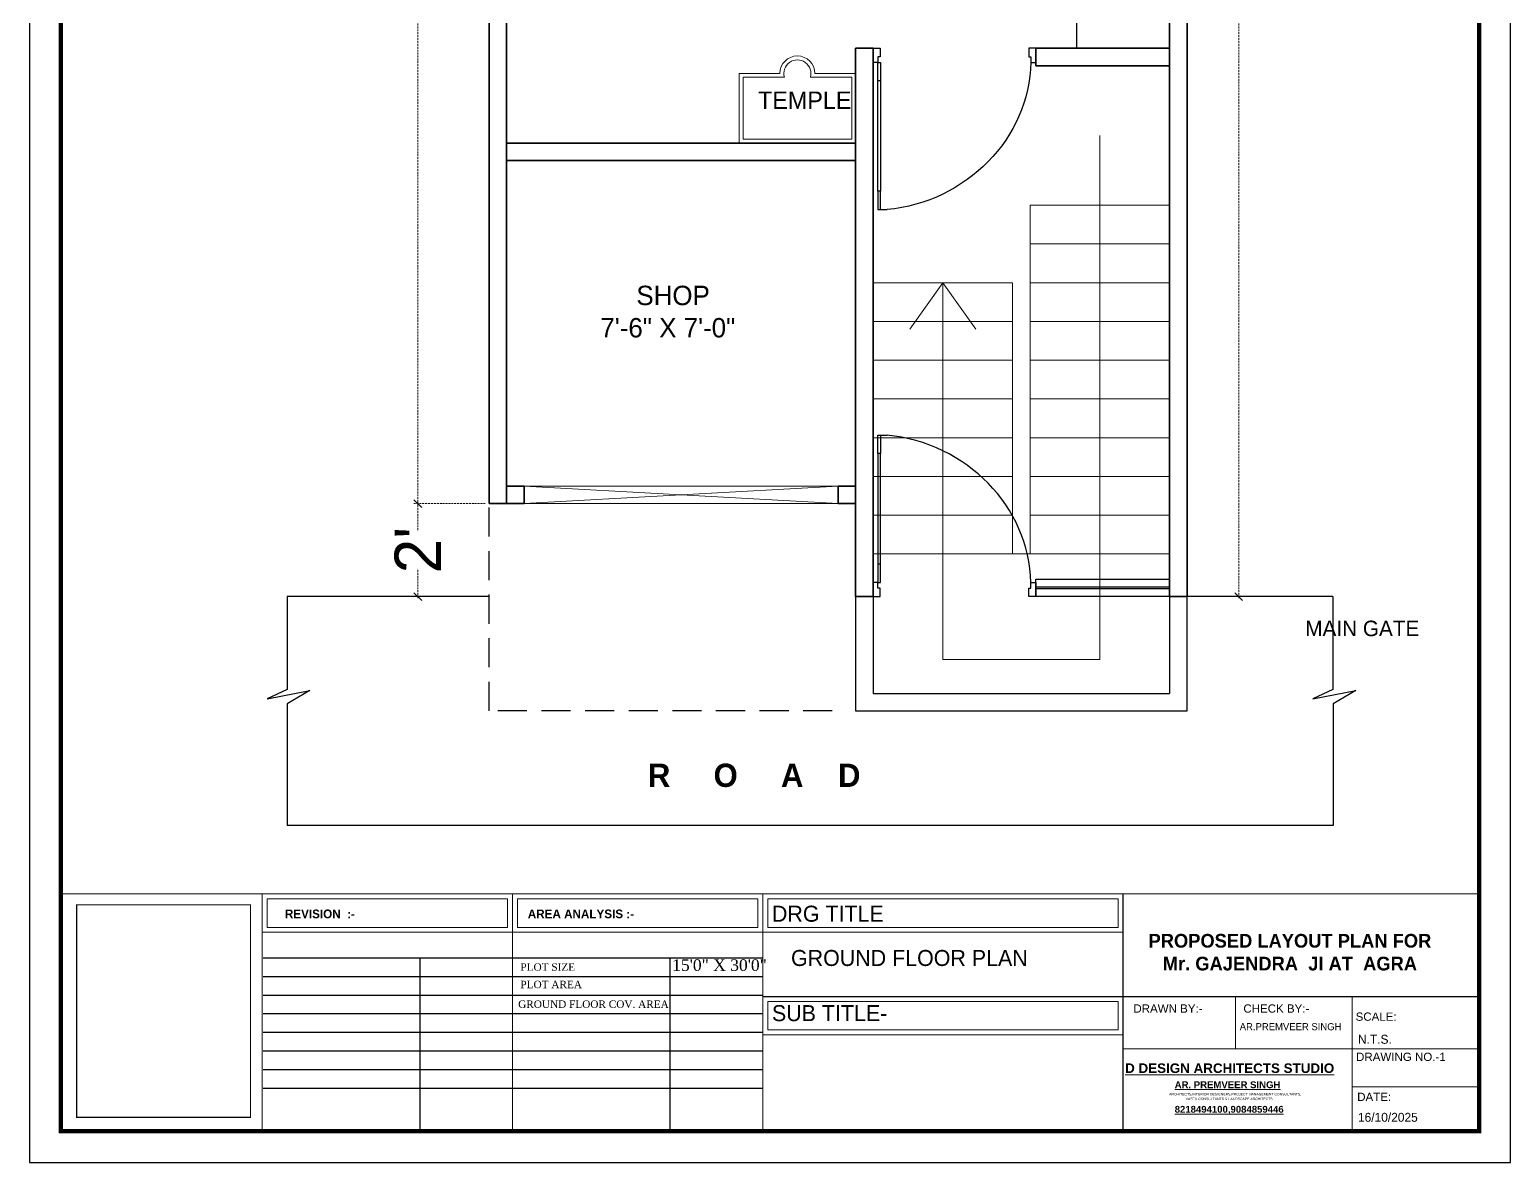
# Model space of a CAD drawing. Header units: millimetres. Extents: x -6808 to 215771, y -89660 to -16303.
# Drawn here: x 104215.7 to 104597.6, y -56089.1 to -55796.8 of the extents above; entities that cross this region are included whole.
import ezdxf

# ---------------------------------------------------------------- set-up
doc = ezdxf.new("R2010")
doc.units = ezdxf.units.MM
doc.header["$PDMODE"] = 35
doc.linetypes.add('DASHED', pattern=[0.75, 0.5, -0.25])
doc.layers.get('0').update_dxf_attribs({"color": 8})
for name, color, linetype, lineweight in [('dim2', 6, 'Continuous', 20), ('FORMAT LAAYER', 250, 'Continuous', 13), ('Projection', 190, 'DASHED', 25), ('STAIR', 252, 'Continuous', 15), ('text', 7, 'Continuous', 25), ('wall', 7, 'Continuous', 35)]:
    doc.layers.add(name, color=color, linetype=linetype, lineweight=lineweight)
doc.layers.add('FORMAT', color=7, linetype='Continuous')
doc.layers.add('NET 01', color=8, linetype='Continuous')
doc.styles.add('cdim', font='arial.ttf')
doc.styles.add('HYPERMARTBORA0$0$SANSSERIFBOLD', font='sasb____.pfb', dxfattribs={"height": 0.2})
doc.styles.add('SAJ', font='eurr____.ttf')
doc.styles.add('working', font='swissl.ttf')
doc.dimstyles.new('SAJ', dxfattribs={"dimtxt": 5, "dimasz": 2, "dimexe": 1, "dimexo": 1, "dimgap": 0.09375, "dimtad": 0, "dimdec": 1, "dimzin": 0, "dimdsep": 46, "dimlunit": 4, "dimtxsty": 'SAJ', "dimblk": 'OBLIQUE', "dimcen": 0.125, "dimdle": 0.375, "dimadec": 0, "dimazin": 0, "dimtfac": 1, "dimtdec": 1, "dimtofl": 0, "dimtmove": 0, "dimatfit": 3, "dimldrblk": 'OBLIQUE', "dimfxl": 1, "dimtolj": 1, "dimtzin": 0, "dimlwd": 5, "dimlwe": 5, "dimarcsym": 1})

# ---------------------------------------------------------------- blocks, each defined once
blk = doc.blocks.new('_Oblique')
at = {"color": 0, "linetype": 'ByBlock', "lineweight": -2}
blk.add_line((-0.5, -0.5), (0.5, 0.5), dxfattribs=at)
blk = doc.blocks.new('QEWFWE')
at = {"layer": 'NET 01'}
for p, q in [((238503.45, 15011.85), (238503.45, 15015.77)), ((238503.45, 15015.77), (238505.41, 15015.77)), ((238503.98, 15015.77), (238503.98, 15011.85)), ((238503.98, 15011.85), (238503.45, 15011.85)), ((238503.45, 15011.85), (238503.45, 14988.32)), ((238503.98, 14988.32), (238503.98, 15011.85)), ((238503.45, 14988.32), (238503.45, 14984.4)), ((238503.98, 14988.32), (238503.45, 14988.32)), ((238503.98, 14984.4), (238503.98, 14988.32)), ((238503.45, 14984.4), (238503.98, 14984.4))]:
    blk.add_line(p, q, dxfattribs=at)
for points in [[(238503.45, 14984.4), (238502.4, 14984.4), (238502.4, 14981.4), (238503.9, 14981.4), (238503.9, 14982.9), (238503.9, 14983.2), (238503.45, 14983.2)], [(238536.02, 14984.4), (238537.07, 14984.4), (238537.07, 14981.4), (238535.57, 14981.4), (238535.57, 14982.9), (238535.57, 14983.2), (238536.02, 14983.2)]]:
    blk.add_lwpolyline(points, close=True, dxfattribs=at)
blk.add_ellipse((238504.18, 14985.62), major_axis=(-29.27, 13.54), ratio=0.925766, start_param=-2.718612, end_param=-1.204625, dxfattribs=at)
blk = doc.blocks.new('*D2139')
at = {"layer": 'Defpoints', "color": 0, "transparency": 16777216}
for p in [(104334.18, -55583.09), (104315.78, -55919.09), (104334.18, -55919.09)]:
    blk.add_point(p, dxfattribs=at)
at = {"layer": 'dim2', "color": 0, "linetype": 'DASHED', "lineweight": 5, "transparency": 16777216}
for p, q in [((104333.18, -55583.09), (104314.78, -55583.09)), ((104315.78, -55582.71), (104315.78, -55741.99)), ((104315.78, -55919.46), (104315.78, -55760.18)), ((104333.18, -55919.09), (104314.78, -55919.09))]:
    blk.add_line(p, q, dxfattribs=at)
at = {"layer": 'dim2', "color": 0, "lineweight": 5, "transparency": 16777216, "xscale": 2, "yscale": 2, "zscale": 2}
for p, rotation in [((104315.78, -55583.09), 90), ((104315.78, -55919.09), 270)]:
    blk.add_blockref('_Oblique', p, dxfattribs=dict(at, rotation=rotation))
at = {"layer": 'dim2', "color": 0, "transparency": 16777216, "insert": (104315.78, -55751.09), "char_height": 12, "attachment_point": 5, "rotation": 90, "style": 'SAJ'}
blk.add_mtext("\\A1;28'", dxfattribs=at)
blk = doc.blocks.new('*D2141')
at = {"layer": 'Defpoints', "color": 0, "transparency": 16777216}
for p in [(104514.18, -55583.09), (104527.49, -55583.09), (104514.18, -55943.09)]:
    blk.add_point(p, dxfattribs=at)
at = {"layer": 'dim2', "color": 0, "linetype": 'DASHED', "lineweight": 5, "transparency": 16777216}
for p, q in [((104515.18, -55583.09), (104528.49, -55583.09)), ((104527.49, -55582.71), (104527.49, -55753.99)), ((104527.49, -55943.46), (104527.49, -55772.18)), ((104515.18, -55943.09), (104528.49, -55943.09))]:
    blk.add_line(p, q, dxfattribs=at)
at = {"layer": 'dim2', "color": 0, "lineweight": 5, "transparency": 16777216, "xscale": 2, "yscale": 2, "zscale": 2}
for p, rotation in [((104527.49, -55583.09), 90), ((104527.49, -55943.09), 270)]:
    blk.add_blockref('_Oblique', p, dxfattribs=dict(at, rotation=rotation))
at = {"layer": 'dim2', "color": 0, "transparency": 16777216, "insert": (104527.49, -55763.09), "char_height": 12, "attachment_point": 5, "rotation": 90, "style": 'SAJ'}
blk.add_mtext("\\A1;30'", dxfattribs=at)
blk = doc.blocks.new('*D2142')
at = {"layer": 'Defpoints', "color": 0, "transparency": 16777216}
for p in [(104334.18, -55919.09), (104315.78, -55943.09), (104334.18, -55943.09)]:
    blk.add_point(p, dxfattribs=at)
at = {"layer": 'dim2', "color": 0, "linetype": 'DASHED', "lineweight": 5, "transparency": 16777216}
for p, q in [((104333.18, -55919.09), (104314.78, -55919.09)), ((104315.78, -55918.71), (104315.78, -55926.22)), ((104315.78, -55943.46), (104315.78, -55935.95)), ((104333.18, -55943.09), (104314.78, -55943.09))]:
    blk.add_line(p, q, dxfattribs=at)
at = {"layer": 'dim2', "color": 0, "lineweight": 5, "transparency": 16777216, "xscale": 2, "yscale": 2, "zscale": 2}
for p, rotation in [((104315.78, -55919.09), 90), ((104315.78, -55943.09), 270)]:
    blk.add_blockref('_Oblique', p, dxfattribs=dict(at, rotation=rotation))
at = {"layer": 'dim2', "color": 0, "transparency": 16777216, "insert": (104315.78, -55931.09), "char_height": 12, "attachment_point": 5, "rotation": 90, "style": 'SAJ'}
blk.add_mtext("\\A1;2'", dxfattribs=at)

msp = doc.modelspace()

# ---------------------------------------------------------------- linework, layer by layer
for p, q in [((104485.677, -55712.085), (104485.677, -55801.585)), ((104475.177, -55943.085), (104475.177, -55938.585)), ((104428.677, -55943.085), (104428.677, -55972.585)), ((104433.177, -55943.085), (104433.177, -55968.085)), ((104433.177, -55968.085), (104509.677, -55968.085)), ((104428.677, -55972.585), (104509.677, -55972.585))]:
    msp.add_line(p, q)
at = {"linetype": 'ByBlock', "lineweight": 20}
for p, q in [((104424.177, -55914.585), (104343.177, -55914.585)), ((104424.177, -55914.585), (104343.177, -55919.085)), ((104424.177, -55919.085), (104343.177, -55914.585)), ((104343.177, -55919.085), (104424.177, -55919.085))]:
    msp.add_line(p, q, dxfattribs=at)
at = {"lineweight": 5}
for points in [[(104418.179, -55808.085), (104428.677, -55808.085), (104428.677, -55826.085), (104398.677, -55826.085), (104398.677, -55808.085), (104409.175, -55808.085)], [(104417.034, -55809.085), (104427.677, -55809.085), (104427.677, -55825.085), (104399.677, -55825.085), (104399.677, -55809.085), (104410.321, -55809.085)]]:
    msp.add_lwpolyline(points, dxfattribs=at)
for points in [[(104475.177, -55938.585), (104509.677, -55938.585), (104509.677, -55943.085), (104475.177, -55943.085)], [(104282.054, -55943.085), (104282.054, -55967.087), (104276.88, -55969.483), (104287.915, -55967.297), (104282.085, -55970.753), (104282.085, -56002.12)], [(104475.177, -55940.585), (104509.677, -55940.585), (104509.677, -55941.085), (104475.177, -55941.085)], [(104509.677, -55972.585), (104514.177, -55972.585), (104514.177, -55943.085), (104509.677, -55943.085), (104509.677, -55968.085)], [(104551.816, -55943.085), (104551.816, -55967.087), (104546.642, -55969.483), (104557.678, -55967.297), (104551.847, -55970.753), (104551.847, -56002.12)]]:
    msp.add_lwpolyline(points)
at = {"lineweight": 30}
for points in [[(104334.177, -55943.085), (104282.054, -55943.085)], [(104551.816, -55943.085), (104514.177, -55943.085)], [(104551.847, -56002.12), (104282.085, -56002.12)]]:
    msp.add_lwpolyline(points, dxfattribs=at)
at = {"lineweight": 5}
for radius, start, end in [(4.502, 0, 180), (3.502, 343.40885, 196.59115)]:
    msp.add_arc((104413.677, -55808.085), radius, start, end, dxfattribs=at)
at = {"layer": 'FORMAT', "lineweight": 18}
for p, q in [((104340.194, -56019.816), (104340.194, -56029.728)), ((104404.752, -56029.728), (104404.752, -56019.816))]:
    msp.add_line(p, q, dxfattribs=at)
at = {"layer": 'FORMAT', "linetype": 'ByBlock'}
for p, q in [((104275.894, -56036.312), (104404.752, -56036.312)), ((104275.894, -56041.114), (104404.752, -56041.114)), ((104275.894, -56045.916), (104404.752, -56045.916)), ((104275.894, -56050.718), (104404.752, -56050.718)), ((104275.894, -56055.52), (104404.752, -56055.52)), ((104275.894, -56060.322), (104404.752, -56060.322)), ((104275.894, -56065.124), (104404.752, -56065.124)), ((104275.894, -56069.926), (104404.752, -56069.926))]:
    msp.add_line(p, q, dxfattribs=at)
at = {"layer": 'FORMAT'}
for p, q in [((104316.41, -56081.061), (104316.41, -56036.312)), ((104380.839, -56081.061), (104380.839, -56036.312))]:
    msp.add_line(p, q, dxfattribs=at)
at = {"layer": 'FORMAT', "ltscale": 2}
msp.add_line((104404.752, -56046.297), (104589.531, -56046.297), dxfattribs=at)
at = {"layer": 'FORMAT', "lineweight": 13, "ltscale": 20}
for p, q in [((104526.699, -56046.297), (104526.699, -56059.768)), ((104556.784, -56069.601), (104589.531, -56069.601))]:
    msp.add_line(p, q, dxfattribs=at)
at = {"layer": 'FORMAT', "color": 0}
msp.add_lwpolyline([(104215.651, -55546.775), (104215.651, -56089.1), (104597.569, -56089.1), (104597.569, -55546.775)], close=True, dxfattribs=at)
msp.add_lwpolyline([(104215.651, -55546.775), (104215.651, -56089.1), (104597.569, -56089.1), (104597.569, -55546.775)], close=True, dxfattribs=at)
at = {"layer": 'FORMAT', "color": 0, "const_width": 1.12}
msp.add_lwpolyline([(104223.689, -55554.813), (104223.689, -56081.061), (104589.531, -56081.061), (104589.531, -55554.813)], close=True, dxfattribs=at)
msp.add_lwpolyline([(104223.689, -55554.813), (104223.689, -56081.061), (104589.531, -56081.061), (104589.531, -55554.813)], close=True, dxfattribs=at)
at = {"layer": 'FORMAT', "ltscale": 2, "const_width": 0.279}
for points in [[(104275.636, -56019.816), (104275.636, -56081.061), (104223.689, -56081.061), (104223.689, -56019.816), (104589.531, -56019.816)], [(104340.194, -56081.061), (104340.194, -56019.816)], [(104404.752, -56081.061), (104404.752, -56019.816)]]:
    msp.add_lwpolyline(points, dxfattribs=at)
at = {"layer": 'FORMAT', "lineweight": 18}
for points in [[(104497.66, -56029.728), (104275.636, -56029.728), (104275.636, -56019.816), (104497.66, -56019.816)], [(104497.66, -56019.816), (104497.66, -56029.728)]]:
    msp.add_lwpolyline(points, dxfattribs=at)
at = {"layer": 'FORMAT', "const_width": 0.279}
msp.add_lwpolyline([(104497.66, -56081.061), (104497.66, -56019.816)], dxfattribs=at)
at = {"layer": 'FORMAT', "ltscale": 2, "const_width": 0.3}
msp.add_lwpolyline([(104227.783, -56022.649), (104272.618, -56022.649), (104272.618, -56077.48), (104227.783, -56077.48)], close=True, dxfattribs=at)
at = {"layer": 'FORMAT', "lineweight": 18}
for points in [[(104276.916, -56021.096), (104338.914, -56021.096), (104338.914, -56028.448), (104276.916, -56028.448)], [(104341.474, -56021.096), (104403.472, -56021.096), (104403.472, -56028.448), (104341.474, -56028.448)], [(104406.032, -56021.096), (104496.38, -56021.096), (104496.38, -56028.448), (104406.032, -56028.448)], [(104404.752, -56046.297), (104497.66, -56046.297), (104497.66, -56056.21), (104404.752, -56056.21)], [(104406.032, -56047.577), (104496.38, -56047.577), (104496.38, -56054.929), (104406.032, -56054.929)]]:
    msp.add_lwpolyline(points, close=True, dxfattribs=at)
at = {"layer": 'FORMAT', "color": 0, "lineweight": 13}
for points in [[(104556.784, -56081.061), (104556.784, -56046.297)], [(104497.66, -56059.768), (104589.531, -56059.768)]]:
    msp.add_lwpolyline(points, dxfattribs=at)
at = {"layer": 'Projection', "ltscale": 15}
for p, q in [((104334.177, -55972.585), (104334.177, -55919.085)), ((104422.677, -55972.585), (104334.177, -55972.585))]:
    msp.add_line(p, q, dxfattribs=at)
at = {"layer": 'STAIR'}
for p, q in [((104491.677, -55959.292), (104491.677, -55824.085)), ((104473.677, -55842.085), (104509.677, -55842.085)), ((104473.677, -55932.085), (104473.677, -55842.085)), ((104473.677, -55852.085), (104509.677, -55852.085)), ((104433.177, -55862.085), (104469.177, -55862.085)), ((104469.177, -55932.085), (104469.177, -55862.085)), ((104473.677, -55862.085), (104509.677, -55862.085)), ((104433.177, -55872.085), (104469.177, -55872.085)), ((104473.677, -55872.085), (104509.677, -55872.085)), ((104433.177, -55882.085), (104469.177, -55882.085)), ((104473.677, -55882.085), (104509.677, -55882.085)), ((104433.177, -55892.085), (104469.177, -55892.085)), ((104473.677, -55892.085), (104509.677, -55892.085)), ((104433.177, -55902.085), (104469.177, -55902.085)), ((104473.677, -55902.085), (104509.677, -55902.085)), ((104433.177, -55912.085), (104469.177, -55912.085)), ((104473.677, -55912.085), (104509.677, -55912.085)), ((104433.177, -55922.085), (104469.177, -55922.085)), ((104473.677, -55922.085), (104509.677, -55922.085)), ((104433.177, -55932.085), (104469.177, -55932.085)), ((104463.177, -55932.085), (104473.677, -55932.085)), ((104473.677, -55932.085), (104509.677, -55932.085))]:
    msp.add_line(p, q, dxfattribs=at)
at = {"layer": 'wall', "color": 1}
for p, q in [((104334.177, -55919.085), (104334.177, -55583.085)), ((104514.177, -55583.085), (104514.177, -55943.085)), ((104509.677, -55587.585), (104509.677, -55943.085)), ((104338.677, -55919.085), (104338.677, -55628.085)), ((104428.677, -55806.085), (104428.677, -55801.585)), ((104428.677, -55801.585), (104433.177, -55801.585)), ((104433.177, -55938.585), (104433.177, -55801.585)), ((104475.177, -55801.585), (104509.677, -55801.585)), ((104475.177, -55806.085), (104475.177, -55801.585)), ((104428.677, -55943.085), (104428.677, -55806.085)), ((104475.177, -55806.085), (104509.677, -55806.085)), ((104428.677, -55826.085), (104338.677, -55826.085)), ((104428.677, -55830.585), (104338.677, -55830.585)), ((104343.177, -55914.585), (104338.677, -55914.585)), ((104343.177, -55914.585), (104343.177, -55919.085)), ((104428.677, -55914.585), (104424.177, -55914.585)), ((104424.177, -55914.585), (104424.177, -55919.085)), ((104343.177, -55919.085), (104334.177, -55919.085)), ((104428.677, -55919.085), (104424.177, -55919.085)), ((104433.177, -55938.585), (104433.177, -55943.085)), ((104433.177, -55943.085), (104428.677, -55943.085))]:
    msp.add_line(p, q, dxfattribs=at)
at = {"layer": 'wall'}
msp.add_line((104514.177, -55943.085), (104509.677, -55943.085), dxfattribs=at)

# ---------------------------------------------------------------- block references
at = {"linetype": 'ByBlock', "lineweight": 20, "xscale": -1.211467555345734, "yscale": 1.211467555345734, "zscale": 1.211467555345734, "rotation": 180}
msp.add_blockref('QEWFWE', (-184504.739, -37652.111), dxfattribs=at)
at = {"linetype": 'ByBlock', "lineweight": 20, "xscale": 1.211467555345734, "yscale": 1.211467555345734, "zscale": 1.211467555345734}
msp.add_blockref('QEWFWE', (-184504.739, -74092.56), dxfattribs=at)

# ---------------------------------------------------------------- texts
at = {"layer": 'FORMAT', "lineweight": 13, "style": 'working'}
for s, height, p in [('DRAWN BY:-', 2.1288, (104500.333, -56050.458)), (' CHECK BY:-', 2.12882, (104527.875, -56050.458)), ('SCALE:', 2.1288, (104557.651, -56052.552)), ('DRAWING NO.-1', 2.12882, (104557.764, -56062.92)), ('DATE:', 2.1288, (104558.063, -56073.261))]:
    msp.add_text(s, height=height, dxfattribs=at).set_placement(p)
at = {"layer": 'FORMAT', "ltscale": 2, "attachment_point": 1, "style": 'SAJ'}
for s, insert, char_height, width in [('\\A1;{\\fCentury Gothic|b0|i0|c0|p34;DRG TITLE}', (104407.108, -56022.857), 4.12918, 95.74071), ('\\A1;{\\fCentury Gothic|b0|i0|c0|p34;GROUND FLOOR PLAN}', (104412.031, -56034.282), 4.12918, 95.74071), ('\\A1;{\\fCentury Gothic|b0|i0|c0|p34;SUB TITLE-}', (104407.107, -56048.52), 4.12918, 95.74071), ('\\A1;{\\fShonar Bangla|b0|i0|c0|p34;AR.PREMVEER SINGH}', (104527.764, -56053.16), 1.82934, 93.27526), ('\\A1;{\\fShonar Bangla|b0|i0|c0|p34;N.T.S.}', (104558.257, -56056.178), 2.30423, 59.83795), ('\\A1;{\\fShonar Bangla|b0|i0|c0|p34;16/10/2025}', (104558.257, -56076.312), 2.30423, 59.83795)]:
    msp.add_mtext(s, dxfattribs=dict(at, insert=insert, char_height=char_height, width=width))
at = {"layer": 'FORMAT', "style": 'cdim'}
for s, insert, char_height, width, attachment_point in [('\\A1;{\\fCentury Gothic|b1|i0|c0|p34;REVISION  :-}', (104281.492, -56023.847), 2.25097, 49.70223, 1), ('\\A1;{\\fCentury Gothic|b1|i0|c0|p34;AREA ANALYSIS :-}', (104344.137, -56023.847), 2.25097, 49.70223, 1), ('\\A1;{\\fDilleniaUPC|b1|i0|c0|p18;PROPOSED LAYOUT PLAN FOR \\PMr. GAJENDRA  JI AT  AGRA}', (104540.706, -56034.876), 3.53093, 88.70438, 5)]:
    msp.add_mtext(s, dxfattribs=dict(at, insert=insert, char_height=char_height, width=width, attachment_point=attachment_point))
at = {"layer": 'FORMAT', "lineweight": 13, "attachment_point": 1, "style": 'working'}
for s, insert, char_height, width in [('\\A1;{\\fBook Antiqua|b0|i0|c0|p18;PLOT SIZE}', (104342.237, -56037.727), 1.92019, 49.70223), ('\\A1;{\\fBook Antiqua|b0|i0|c0|p18;15\'0" X 30\'0"}', (104381.382, -56036.689), 2.99319, 77.47573), ('\\A1;{\\fBook Antiqua|b0|i0|c0|p18;PLOT AREA}', (104342.237, -56042.219), 1.92019, 49.70223), ('\\A1;{\\fBook Antiqua|b0|i0|c0|p18;GROUND FLOOR COV. AREA}', (104341.656, -56047.306), 1.92019, 49.70223)]:
    msp.add_mtext(s, dxfattribs=dict(at, insert=insert, char_height=char_height, width=width))
at = {"layer": 'FORMAT LAAYER', "color": 0, "lineweight": 13}
for s, height, style, p in [('%%UD DESIGN ARCHITECTS STUDIO', 2.47347, 'HYPERMARTBORA0$0$SANSSERIFBOLD', (104498.199, -56066.023)), ('%%UAR. PREMVEER SINGH', 1.76502, 'HYPERMARTBORA0$0$SANSSERIFBOLD', (104510.985, -56069.945)), ('ARCHITECTS,INTERIOR DESIGNERS,PROJECT MANAGEMENT CONSULTANTS,', 0.64201, 'working', (104509.565, -56071.809)), ('VASTU CONSULTANTS & LANDSCAPE ARCHITECTS', 0.64201, 'working', (104513.813, -56073.035)), ('%%U8218494100,9084859446', 1.76502, 'HYPERMARTBORA0$0$SANSSERIFBOLD', (104510.985, -56076.281))]:
    msp.add_text(s, height=height, dxfattribs=dict(at, style=style)).set_placement(p)
at = {"layer": 'FORMAT LAAYER', "linetype": 'ByBlock', "insert": (104392.854, -55986.205), "char_height": 10.08, "width": 351.4658, "attachment_point": 2, "style": 'SAJ'}
msp.add_mtext('\\A1;{\\fCentury Gothic|b1|i0|c0|p34; \\H0.59524x;       R     O     A    D }', dxfattribs=at)
at = {"layer": 'text', "ltscale": 2, "width": 244.74508, "style": 'SAJ'}
for s, insert, char_height, attachment_point in [('\\A1;{\\fCentury Gothic|b0|i0|c0|p34;\\H0.75x;   TEMPLE\\P\\H1.33333x;  }', (104398.523, -55812.759), 6, 1), ('\\A1;{\\fCentury Gothic|b0|i0|c0|p34;              SHOP\\P         7\'-6" X 7\'-0"}', (104346.139, -55862.877), 5, 1), ('\\A1;{\\fCentury Gothic|b0|i0|c0|p34;MAIN GATE}', (104574.087, -55949.299), 4, 3)]:
    msp.add_mtext(s, dxfattribs=dict(at, insert=insert, char_height=char_height, attachment_point=attachment_point))

# ---------------------------------------------------------------- dimensions: what is measured, and where the dimension line sits
at = {"layer": 'dim2'}
for p1, p2, distance, picture, middle in [((104334.177, -55583.085), (104334.177, -55919.085), -18.397, '*D2139', (104315.78, -55751.085)), ((104514.177, -55943.085), (104514.177, -55583.085), -13.311, '*D2141', (104527.488, -55763.085)), ((104334.177, -55919.085), (104334.177, -55943.085), -18.397, '*D2142', (104315.78, -55931.085))]:
    dim = msp.add_aligned_dim(p1=p1, p2=p2, distance=distance, dimstyle='SAJ', override={"dimtxt": 12}, dxfattribs=at)
    dim.commit()
    dim.dimension.update_dxf_attribs({"geometry": picture, "text_midpoint": middle})

# ---------------------------------------------------------------- leaders
at = {"layer": 'STAIR'}
msp.add_leader([(104451.177, -55862.085), (104451.177, -55959.292), (104491.677, -55959.292)], dimstyle='SAJ', override={"dimasz": 12, "dimldrblk": 'Open90'}, dxfattribs=at)

doc.saveas('drawing.dxf')
